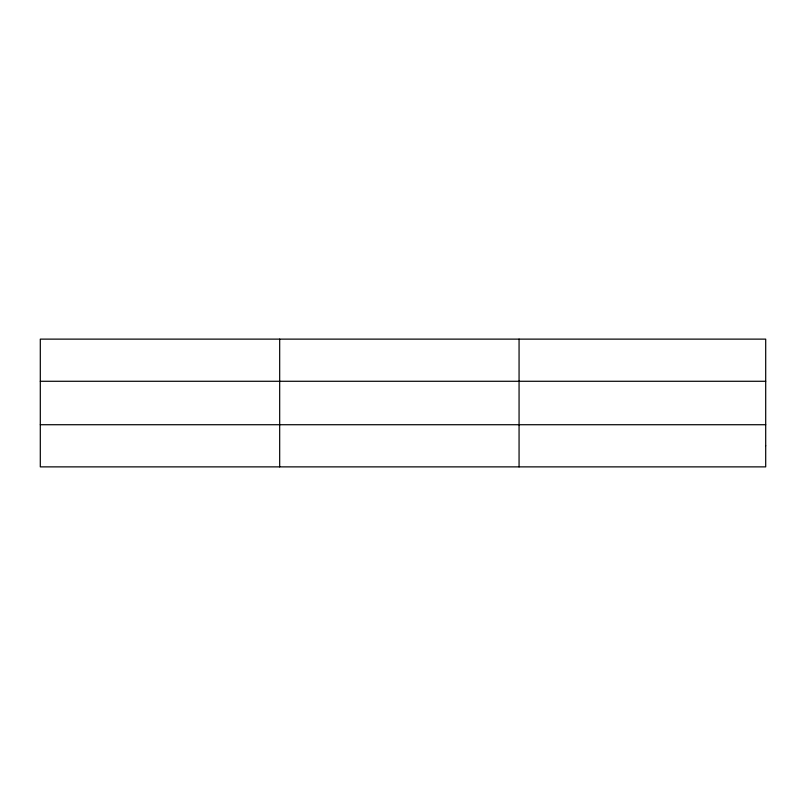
<?xml version="1.0" encoding="UTF-8"?>
<svg xmlns="http://www.w3.org/2000/svg" width="806" height="806" viewBox="0 0 806 806"><rect width="100%" height="100%" fill="white"/><g stroke="black" fill="none" stroke-linecap="round" stroke-linejoin="round"><path stroke-width="1.21" d="M279.682 339.125L279.682 466.875M519.064 339.125L519.064 466.875M40.3 381.278L765.7 381.278M40.3 424.722L765.7 424.722M765.7 445.799L765.7 466.875L40.3 466.875L40.3 339.125L765.7 339.125L765.7 445.799"/></g></svg>
